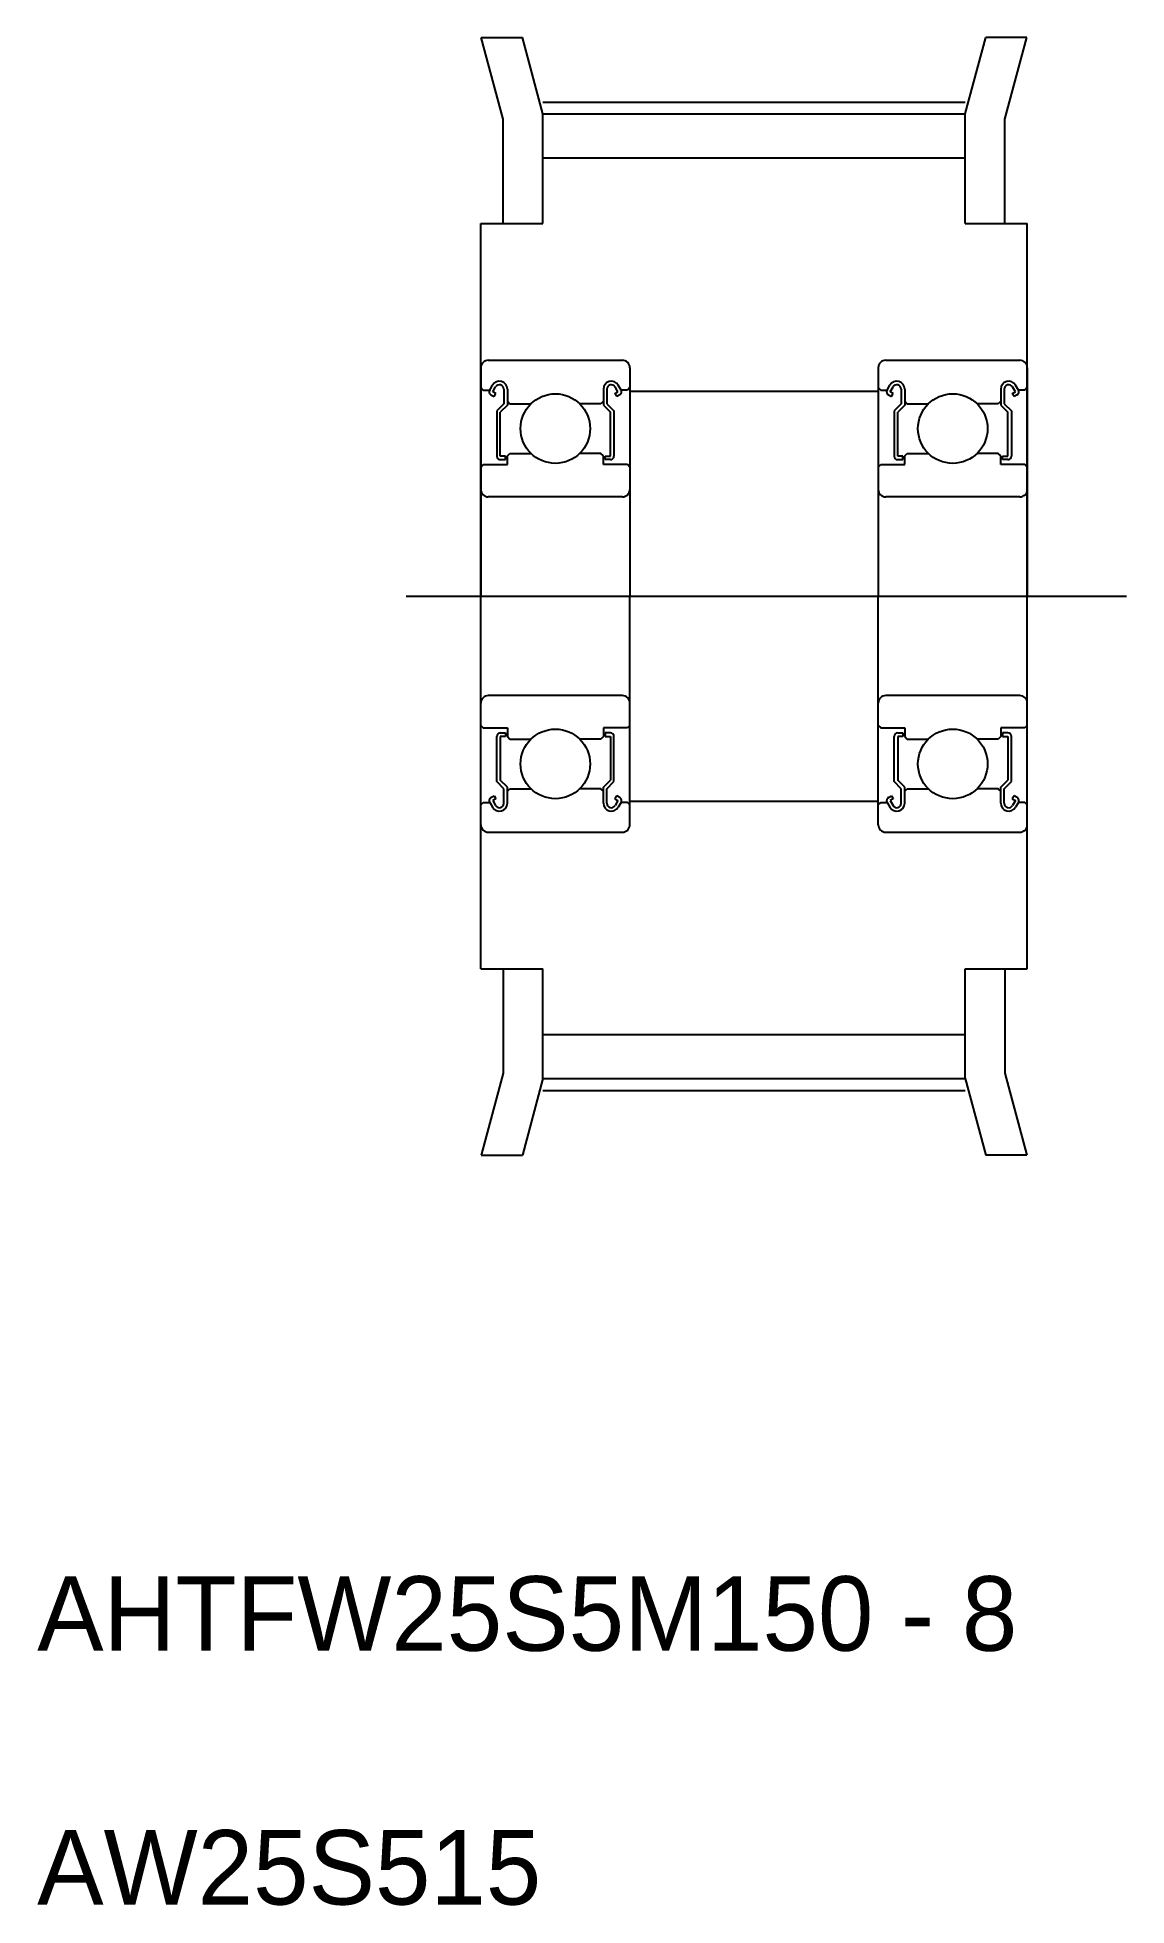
# Model space of a CAD drawing. Extents: x 76.2 to 120, y 69.6 to 144.8.
import ezdxf
from ezdxf.enums import TextEntityAlignment as Align

# ---------------------------------------------------------------- set-up
doc = ezdxf.new("R2010")
doc.units = 0
doc.linetypes.add('CENTER', pattern=[50.8, 31.75, -6.35, 6.35, -6.35])
doc.layers.get('0').update_dxf_attribs({"linetype": 'CONTINUOUS'})
doc.layers.add('CENTER', color=1, linetype='CONTINUOUS')

msp = doc.modelspace()

# ---------------------------------------------------------------- linework, layer by layer
at = {"color": 7, "linetype": 'CONTINUOUS'}
for p, q in [((94.934, 141.48), (94.051, 144.775)), ((94.051, 144.775), (95.708, 144.775)), ((96.534, 141.69), (95.708, 144.775)), ((113.534, 141.69), (114.361, 144.775)), ((116.017, 144.775), (114.361, 144.775)), ((115.134, 141.48), (116.017, 144.775)), ((94.934, 137.275), (94.934, 141.48)), ((96.534, 137.275), (96.534, 141.69)), ((96.534, 141.69), (113.534, 141.69)), ((113.534, 137.275), (113.534, 141.69)), ((115.134, 137.275), (115.134, 141.48)), ((96.534, 139.92), (113.534, 139.92)), ((94.034, 137.275), (96.534, 137.275)), ((94.034, 107.275), (94.034, 137.275)), ((113.534, 137.275), (116.034, 137.275)), ((116.034, 107.275), (116.034, 137.275)), ((94.334, 131.775), (99.734, 131.775)), ((110.334, 131.775), (115.734, 131.775)), ((94.034, 131.475), (94.034, 122.275)), ((100.034, 131.475), (100.034, 122.275)), ((110.034, 131.475), (110.034, 122.275)), ((116.034, 131.475), (116.034, 122.275)), ((94.034, 130.675), (94.134, 130.575)), ((94.134, 130.575), (94.39, 130.575)), ((94.39, 130.575), (94.506, 130.771)), ((94.442, 130.381), (94.565, 130.31)), ((94.513, 130.504), (94.629, 130.7)), ((94.636, 130.433), (94.513, 130.504)), ((94.565, 130.31), (94.636, 130.433)), ((94.959, 130.612), (94.959, 130.025)), ((95.101, 130.612), (95.101, 129.966)), ((95.101, 130.125), (95.201, 130.025)), ((98.968, 130.125), (98.868, 130.025)), ((98.968, 130.612), (98.968, 129.966)), ((99.11, 130.612), (99.11, 130.025)), ((99.432, 130.433), (99.556, 130.504)), ((99.504, 130.31), (99.432, 130.433)), ((99.556, 130.504), (99.44, 130.7)), ((99.627, 130.381), (99.504, 130.31)), ((99.679, 130.575), (99.563, 130.771)), ((99.934, 130.575), (99.679, 130.575)), ((100.034, 130.675), (99.934, 130.575)), ((100.034, 130.525), (110.034, 130.525)), ((110.034, 130.675), (110.134, 130.575)), ((110.134, 130.575), (110.39, 130.575)), ((110.39, 130.575), (110.506, 130.771)), ((110.442, 130.381), (110.565, 130.31)), ((110.513, 130.504), (110.629, 130.7)), ((110.636, 130.433), (110.513, 130.504)), ((110.565, 130.31), (110.636, 130.433)), ((110.959, 130.612), (110.959, 130.025)), ((111.101, 130.612), (111.101, 129.966)), ((111.101, 130.125), (111.201, 130.025)), ((114.968, 130.125), (114.868, 130.025)), ((114.968, 130.612), (114.968, 129.966)), ((115.11, 130.612), (115.11, 130.025)), ((115.432, 130.433), (115.556, 130.504)), ((115.504, 130.31), (115.432, 130.433)), ((115.556, 130.504), (115.44, 130.7)), ((115.627, 130.381), (115.504, 130.31)), ((115.679, 130.575), (115.563, 130.771)), ((115.934, 130.575), (115.679, 130.575)), ((116.034, 130.675), (115.934, 130.575)), ((94.959, 130.025), (94.674, 129.741)), ((94.674, 129.741), (94.674, 127.917)), ((95.101, 129.966), (94.817, 129.682)), ((94.817, 127.917), (94.817, 129.682)), ((95.201, 130.025), (96.054, 130.025)), ((98.868, 130.025), (98.014, 130.025)), ((98.968, 129.966), (99.252, 129.682)), ((99.11, 130.025), (99.394, 129.741)), ((99.252, 127.917), (99.252, 129.682)), ((99.394, 129.741), (99.394, 127.917)), ((110.959, 130.025), (110.674, 129.741)), ((110.674, 129.741), (110.674, 127.917)), ((111.101, 129.966), (110.817, 129.682)), ((110.817, 127.917), (110.817, 129.682)), ((111.201, 130.025), (112.054, 130.025)), ((114.868, 130.025), (114.014, 130.025)), ((114.968, 129.966), (115.252, 129.682)), ((115.11, 130.025), (115.394, 129.741)), ((115.252, 127.917), (115.252, 129.682)), ((115.394, 129.741), (115.394, 127.917)), ((100.034, 129.175), (100.034, 129.175)), ((116.034, 129.175), (116.034, 129.175)), ((95.03, 127.917), (94.817, 127.917)), ((95.03, 127.775), (95.03, 127.917)), ((95.101, 127.925), (95.201, 128.025)), ((95.101, 127.575), (95.101, 127.925)), ((95.201, 128.025), (96.054, 128.025)), ((98.868, 128.025), (98.014, 128.025)), ((98.968, 127.925), (98.868, 128.025)), ((98.968, 127.575), (98.968, 127.925)), ((99.039, 127.917), (99.252, 127.917)), ((99.039, 127.775), (99.039, 127.917)), ((111.03, 127.917), (110.817, 127.917)), ((111.03, 127.775), (111.03, 127.917)), ((111.101, 127.925), (111.201, 128.025)), ((111.101, 127.575), (111.101, 127.925)), ((111.201, 128.025), (112.054, 128.025)), ((114.868, 128.025), (114.014, 128.025)), ((114.968, 127.925), (114.868, 128.025)), ((114.968, 127.575), (114.968, 127.925)), ((115.039, 127.775), (115.039, 127.917)), ((115.039, 127.917), (115.252, 127.917)), ((94.034, 127.475), (94.134, 127.575)), ((94.134, 127.575), (95.101, 127.575)), ((94.817, 127.775), (95.03, 127.775)), ((99.934, 127.575), (98.968, 127.575)), ((99.252, 127.775), (99.039, 127.775)), ((100.034, 127.475), (99.934, 127.575)), ((110.034, 127.475), (110.134, 127.575)), ((110.134, 127.575), (111.101, 127.575)), ((110.817, 127.775), (111.03, 127.775)), ((115.934, 127.575), (114.968, 127.575)), ((115.252, 127.775), (115.039, 127.775)), ((116.034, 127.475), (115.934, 127.575)), ((100.034, 126.875), (100.034, 126.875)), ((116.034, 126.875), (116.034, 126.875)), ((99.734, 126.275), (94.334, 126.275)), ((115.734, 126.275), (110.334, 126.275)), ((94.034, 113.075), (94.034, 122.275)), ((100.034, 113.075), (100.034, 122.275)), ((110.034, 113.075), (110.034, 122.275)), ((116.034, 113.075), (116.034, 122.275)), ((99.734, 118.275), (94.334, 118.275)), ((115.734, 118.275), (110.334, 118.275)), ((94.034, 117.075), (94.134, 116.975)), ((94.134, 116.975), (95.101, 116.975)), ((94.674, 114.81), (94.674, 116.633)), ((94.817, 116.775), (95.03, 116.775)), ((94.817, 116.633), (94.817, 114.869)), ((95.03, 116.633), (94.817, 116.633)), ((95.03, 116.775), (95.03, 116.633)), ((95.101, 116.975), (95.101, 116.625)), ((95.101, 116.625), (95.201, 116.525)), ((98.968, 116.625), (98.868, 116.525)), ((98.968, 116.975), (98.968, 116.625)), ((99.934, 116.975), (98.968, 116.975)), ((99.039, 116.775), (99.039, 116.633)), ((99.252, 116.775), (99.039, 116.775)), ((99.039, 116.633), (99.252, 116.633)), ((99.252, 116.633), (99.252, 114.869)), ((99.394, 114.81), (99.394, 116.633)), ((100.034, 117.075), (99.934, 116.975)), ((110.034, 117.075), (110.134, 116.975)), ((110.134, 116.975), (111.101, 116.975)), ((110.674, 114.81), (110.674, 116.633)), ((110.817, 116.775), (111.03, 116.775)), ((111.03, 116.633), (110.817, 116.633)), ((110.817, 116.633), (110.817, 114.869)), ((111.03, 116.775), (111.03, 116.633)), ((111.101, 116.975), (111.101, 116.625)), ((111.101, 116.625), (111.201, 116.525)), ((114.968, 116.625), (114.868, 116.525)), ((115.934, 116.975), (114.968, 116.975)), ((114.968, 116.975), (114.968, 116.625)), ((115.252, 116.775), (115.039, 116.775)), ((115.039, 116.775), (115.039, 116.633)), ((115.039, 116.633), (115.252, 116.633)), ((115.252, 116.633), (115.252, 114.869)), ((115.394, 114.81), (115.394, 116.633)), ((116.034, 117.075), (115.934, 116.975)), ((95.201, 116.525), (96.054, 116.525)), ((98.868, 116.525), (98.014, 116.525)), ((111.201, 116.525), (112.054, 116.525)), ((114.868, 116.525), (114.014, 116.525)), ((94.959, 114.525), (94.674, 114.81)), ((95.101, 114.584), (94.817, 114.869)), ((94.959, 113.939), (94.959, 114.525)), ((95.101, 113.939), (95.101, 114.584)), ((95.101, 114.425), (95.201, 114.525)), ((95.201, 114.525), (96.054, 114.525)), ((98.868, 114.525), (98.014, 114.525)), ((98.968, 114.425), (98.868, 114.525)), ((98.968, 114.584), (99.252, 114.869)), ((98.968, 113.939), (98.968, 114.584)), ((99.11, 114.525), (99.394, 114.81)), ((99.11, 113.939), (99.11, 114.525)), ((110.959, 114.525), (110.674, 114.81)), ((111.101, 114.584), (110.817, 114.869)), ((110.959, 113.939), (110.959, 114.525)), ((111.101, 113.939), (111.101, 114.584)), ((111.101, 114.425), (111.201, 114.525)), ((111.201, 114.525), (112.054, 114.525)), ((114.868, 114.525), (114.014, 114.525)), ((114.968, 114.425), (114.868, 114.525)), ((114.968, 114.584), (115.252, 114.869)), ((114.968, 113.939), (114.968, 114.584)), ((115.11, 114.525), (115.394, 114.81)), ((115.11, 113.939), (115.11, 114.525)), ((94.034, 113.875), (94.134, 113.975)), ((94.134, 113.975), (94.39, 113.975)), ((94.39, 113.975), (94.506, 113.779)), ((94.442, 114.169), (94.565, 114.241)), ((94.636, 114.117), (94.513, 114.046)), ((94.513, 114.046), (94.629, 113.85)), ((94.565, 114.241), (94.636, 114.117)), ((99.504, 114.241), (99.432, 114.117)), ((99.432, 114.117), (99.556, 114.046)), ((99.556, 114.046), (99.44, 113.85)), ((99.627, 114.169), (99.504, 114.241)), ((99.679, 113.975), (99.563, 113.779)), ((99.934, 113.975), (99.679, 113.975)), ((100.034, 113.875), (99.934, 113.975)), ((100.034, 114.025), (110.034, 114.025)), ((110.034, 113.875), (110.134, 113.975)), ((110.134, 113.975), (110.39, 113.975)), ((110.39, 113.975), (110.506, 113.779)), ((110.442, 114.169), (110.565, 114.241)), ((110.636, 114.117), (110.513, 114.046)), ((110.513, 114.046), (110.629, 113.85)), ((110.565, 114.241), (110.636, 114.117)), ((115.504, 114.241), (115.432, 114.117)), ((115.432, 114.117), (115.556, 114.046)), ((115.556, 114.046), (115.44, 113.85)), ((115.627, 114.169), (115.504, 114.241)), ((115.679, 113.975), (115.563, 113.779)), ((115.934, 113.975), (115.679, 113.975)), ((116.034, 113.875), (115.934, 113.975)), ((94.334, 112.775), (99.734, 112.775)), ((110.334, 112.775), (115.734, 112.775)), ((94.034, 107.275), (96.534, 107.275)), ((94.934, 107.275), (94.934, 103.071)), ((96.534, 102.86), (96.534, 107.275)), ((113.534, 107.275), (116.034, 107.275)), ((113.534, 102.86), (113.534, 107.275)), ((115.134, 107.275), (115.134, 103.071)), ((96.534, 104.63), (113.534, 104.63)), ((94.934, 103.071), (94.051, 99.775)), ((115.134, 103.071), (116.017, 99.775)), ((96.534, 102.86), (95.708, 99.775)), ((96.534, 102.86), (113.534, 102.86)), ((113.534, 102.86), (114.361, 99.775)), ((94.051, 99.775), (95.708, 99.775)), ((116.017, 99.775), (114.361, 99.775))]:
    msp.add_line(p, q, dxfattribs=at)
for centre in [(97.034, 129.025), (113.034, 129.025), (97.034, 115.525), (113.034, 115.525)]:
    msp.add_circle(centre, 1.4, dxfattribs=at)
for centre, radius, start, end in [((94.334, 131.475), 0.3, 90, 180), ((99.734, 131.475), 0.3, 0, 90), ((110.334, 131.475), 0.3, 90, 180), ((115.734, 131.475), 0.3, 0, 90), ((94.782, 130.612), 0.319, 0, 150.00027), ((99.287, 130.612), 0.319, 29.99973, 180), ((110.782, 130.612), 0.319, 0, 150.00027), ((115.287, 130.612), 0.319, 29.99973, 180), ((94.513, 130.504), 0.142, 149.99035, 240.00186), ((94.782, 130.612), 0.177, 0, 150.00316), ((99.287, 130.612), 0.177, 29.99684, 180), ((99.556, 130.504), 0.142, 299.99814, 30.00965), ((110.513, 130.504), 0.142, 149.99035, 240.00186), ((110.782, 130.612), 0.177, 0, 150.00316), ((115.287, 130.612), 0.177, 29.99684, 180), ((115.556, 130.504), 0.142, 299.99814, 30.00965), ((94.817, 127.917), 0.142, 180.00005, 270.00003), ((99.252, 127.917), 0.142, 269.99997, 359.99995), ((110.817, 127.917), 0.142, 180.00005, 270.00003), ((115.252, 127.917), 0.142, 269.99997, 359.99995), ((94.334, 126.575), 0.3, 180, 270), ((99.734, 126.575), 0.3, 270, 0), ((110.334, 126.575), 0.3, 180, 270), ((115.734, 126.575), 0.3, 270, 0), ((94.334, 117.975), 0.3, 90, 180), ((99.734, 117.975), 0.3, 0, 90), ((110.334, 117.975), 0.3, 90, 180), ((115.734, 117.975), 0.3, 0, 90), ((94.817, 116.633), 0.142, 89.99997, 179.99995), ((99.252, 116.633), 0.142, 0.00005, 90.00003), ((110.817, 116.633), 0.142, 89.99997, 179.99995), ((115.252, 116.633), 0.142, 0.00005, 90.00003), ((94.513, 114.046), 0.142, 119.99814, 210.00965), ((94.782, 113.939), 0.319, 209.99973, 0), ((94.782, 113.939), 0.177, 209.99684, 0), ((99.287, 113.939), 0.319, 180, 330.00027), ((99.287, 113.939), 0.177, 180, 330.00316), ((99.556, 114.046), 0.142, 329.99035, 60.00186), ((110.513, 114.046), 0.142, 119.99814, 210.00965), ((110.782, 113.939), 0.319, 209.99973, 0), ((110.782, 113.939), 0.177, 209.99684, 0), ((115.287, 113.939), 0.319, 180, 330.00027), ((115.287, 113.939), 0.177, 180, 330.00316), ((115.556, 114.046), 0.142, 329.99035, 60.00186), ((94.334, 113.075), 0.3, 180, 270), ((99.734, 113.075), 0.3, 270, 0), ((110.334, 113.075), 0.3, 180, 270), ((115.734, 113.075), 0.3, 270, 0)]:
    msp.add_arc(centre, radius, start, end, dxfattribs=at)
at = {"layer": 'CENTER', "color": 1, "linetype": 'CENTER'}
for p, q in [((96.534, 142.17), (113.534, 142.17)), ((91.034, 122.275), (120.034, 122.275)), ((96.534, 102.38), (113.534, 102.38))]:
    msp.add_line(p, q, dxfattribs=at)

# ---------------------------------------------------------------- texts
at = {"color": 7, "linetype": 'CONTINUOUS'}
for s, p in [('AHTFW25S5M150 - 8', (76.172, 78.921)), ('AW25S515', (76.172, 68.702))]:
    msp.add_text(s, height=3, dxfattribs=at).set_placement(p, align=Align.BOTTOM_LEFT)

doc.saveas('drawing.dxf')
